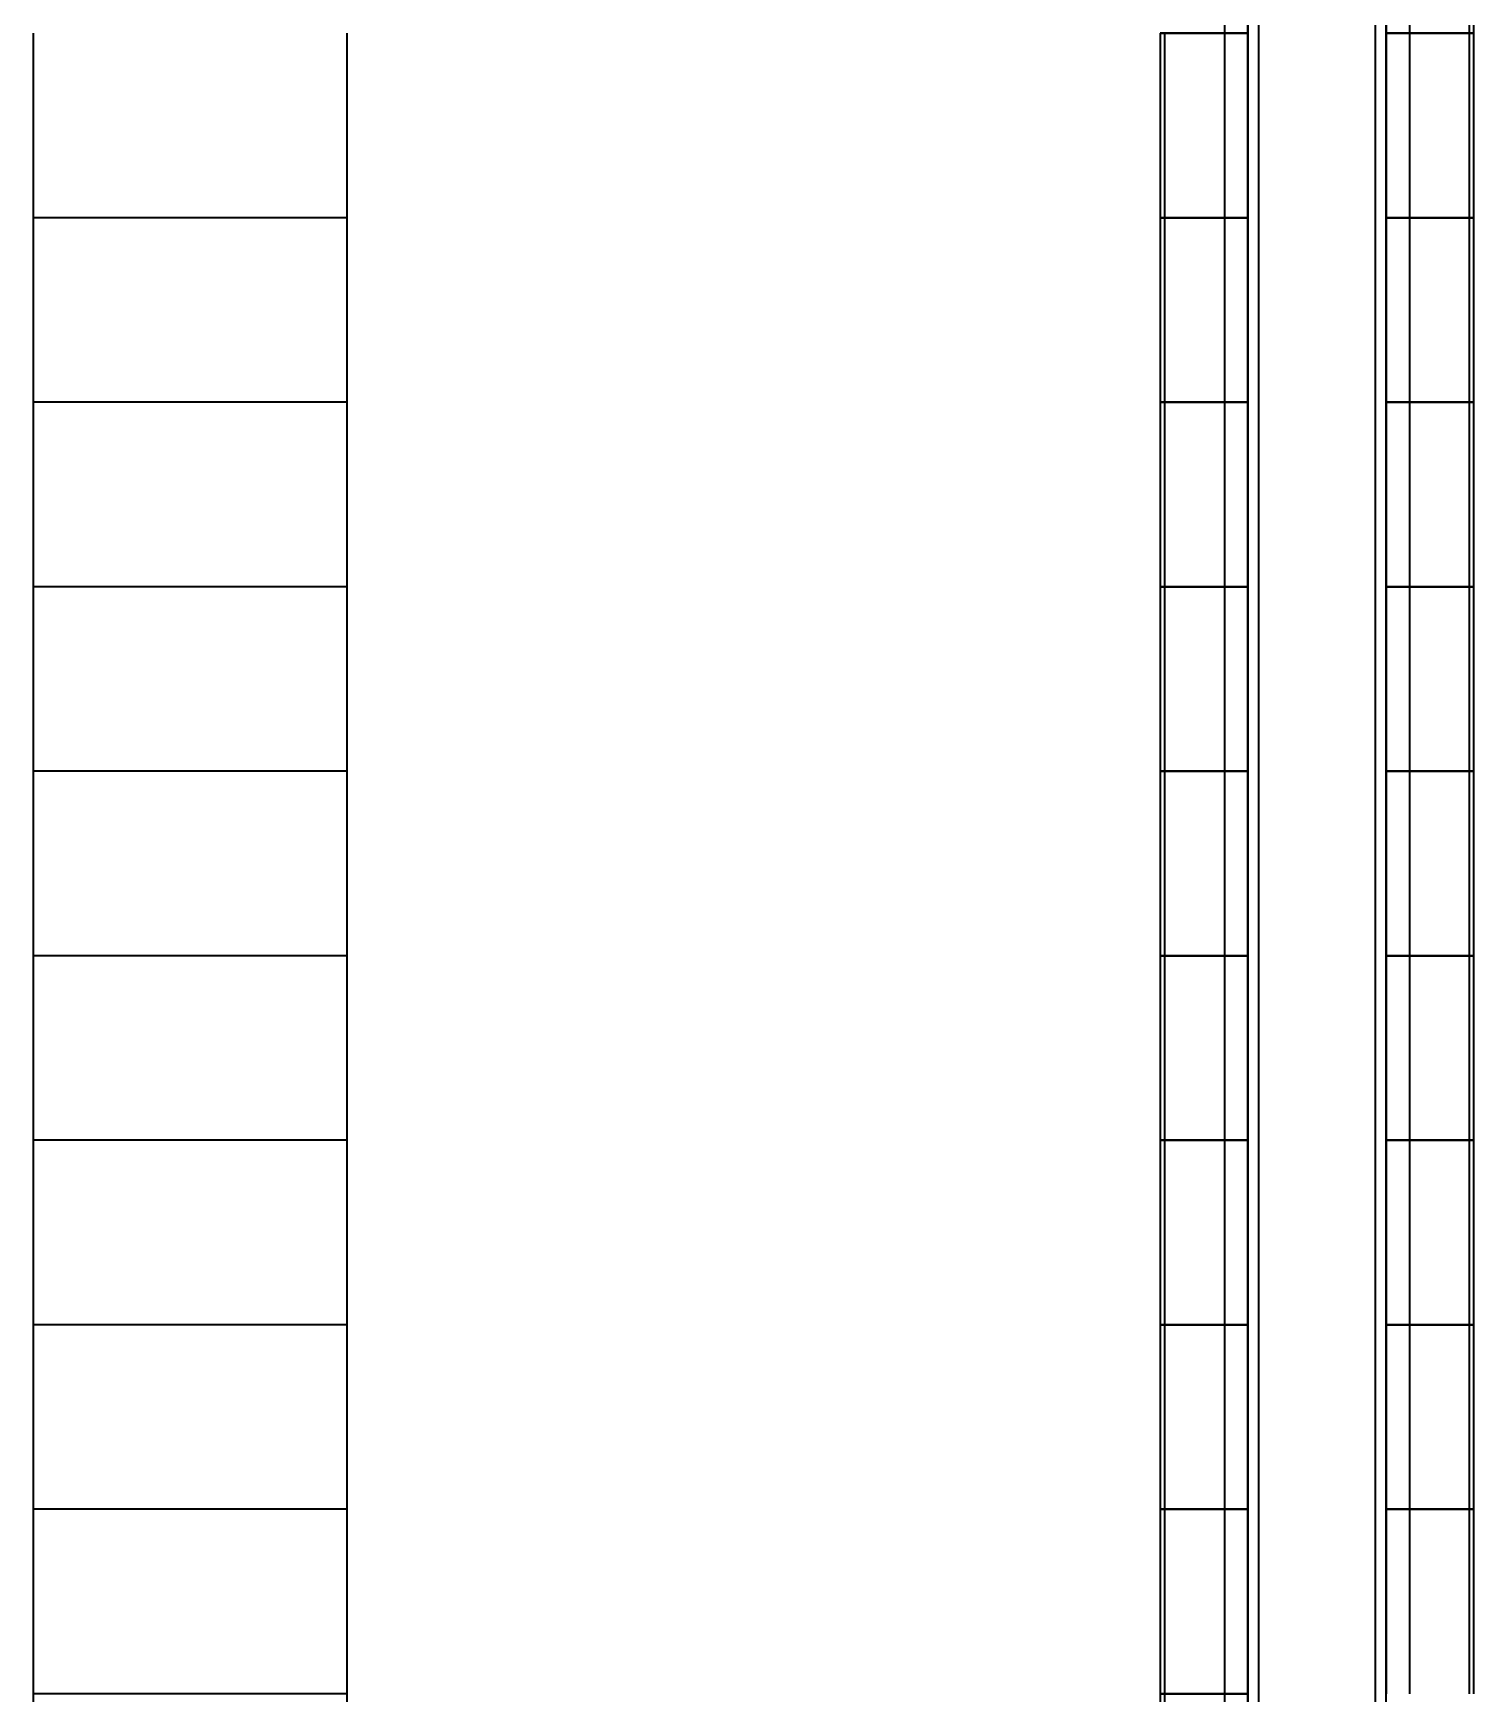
# Model space of a CAD drawing. Header units: millimetres. Extents: x 460 to 1241, y 241 to 3281.
# Drawn here: x 460 to 1241, y 1770 to 2670 of the extents above; entities that cross this region are included whole.
import ezdxf

# ---------------------------------------------------------------- set-up
doc = ezdxf.new("R2010")
doc.units = ezdxf.units.MM
doc.layers.add('Visible Edges', color=255, linetype='Continuous', lineweight=50)

msp = doc.modelspace()

# ---------------------------------------------------------------- linework, layer by layer
at = {"layer": 'Visible Edges', "linetype": 'Continuous', "lineweight": 35}
for p, q in [((1118.46, 2897.68), (1118.46, 344.68)), ((1193.46, 344.68), (1193.46, 2897.68)), ((1124.46, 344.68), (1124.46, 2814.68)), ((1187.46, 2814.68), (1187.46, 344.68)), ((1105.71, 2770.18), (1105.71, 2670.18)), ((1118.46, 2670.18), (1118.46, 2770.18)), ((1193.46, 2770.18), (1193.46, 2670.18)), ((1206.21, 2670.18), (1206.21, 2770.18)), ((1238.46, 2770.18), (1238.46, 2670.18)), ((1240.96, 2670.18), (1240.96, 2770.18)), ((459.77, 2670.18), (459.77, 2570.18)), ((629.77, 2670.18), (629.77, 2570.18)), ((1073.46, 2670.18), (1070.96, 2670.18)), ((1070.96, 2670.18), (1070.96, 2570.18)), ((1070.96, 2670.18), (1073.46, 2670.18)), ((1073.46, 2570.18), (1073.46, 2670.18)), ((1073.46, 2670.18), (1105.71, 2670.18)), ((1105.71, 2670.18), (1073.46, 2670.18)), ((1118.46, 2670.18), (1105.71, 2670.18)), ((1105.71, 2670.18), (1105.71, 2570.18)), ((1105.71, 2670.18), (1118.46, 2670.18)), ((1118.46, 2570.18), (1118.46, 2670.18)), ((1118.46, 2670.18), (1118.46, 2670.18)), ((1118.46, 2670.18), (1118.46, 2670.18)), ((1193.46, 2670.18), (1193.46, 2570.18)), ((1206.21, 2670.18), (1193.46, 2670.18)), ((1193.46, 2670.18), (1206.21, 2670.18)), ((1206.21, 2570.18), (1206.21, 2670.18)), ((1206.21, 2670.18), (1238.46, 2670.18)), ((1238.46, 2670.18), (1206.21, 2670.18)), ((1240.96, 2670.18), (1238.46, 2670.18)), ((1238.46, 2670.18), (1238.46, 2570.18)), ((1238.46, 2670.18), (1240.96, 2670.18)), ((1240.96, 2570.18), (1240.96, 2670.18)), ((629.77, 2570.18), (459.77, 2570.18)), ((459.77, 2570.18), (459.77, 2470.18)), ((629.77, 2570.18), (459.77, 2570.18)), ((629.77, 2570.18), (629.77, 2470.18)), ((1073.46, 2570.18), (1070.96, 2570.18)), ((1070.96, 2570.18), (1070.96, 2470.18)), ((1070.96, 2570.18), (1073.46, 2570.18)), ((1073.46, 2470.18), (1073.46, 2570.18)), ((1073.46, 2570.18), (1105.71, 2570.18)), ((1105.71, 2570.18), (1073.46, 2570.18)), ((1118.46, 2570.18), (1105.71, 2570.18)), ((1105.71, 2570.18), (1105.71, 2470.18)), ((1105.71, 2570.18), (1118.46, 2570.18)), ((1118.46, 2470.18), (1118.46, 2570.18)), ((1118.46, 2570.18), (1118.46, 2570.18)), ((1118.46, 2570.18), (1118.46, 2570.18)), ((1193.46, 2570.18), (1193.46, 2470.18)), ((1206.21, 2570.18), (1193.46, 2570.18)), ((1193.46, 2570.18), (1206.21, 2570.18)), ((1206.21, 2470.18), (1206.21, 2570.18)), ((1206.21, 2570.18), (1238.46, 2570.18)), ((1238.46, 2570.18), (1206.21, 2570.18)), ((1240.96, 2570.18), (1238.46, 2570.18)), ((1238.46, 2570.18), (1238.46, 2470.18)), ((1238.46, 2570.18), (1240.96, 2570.18)), ((1240.96, 2470.18), (1240.96, 2570.18)), ((629.77, 2470.18), (459.77, 2470.18)), ((459.77, 2470.18), (459.77, 2370.18)), ((629.77, 2470.18), (459.77, 2470.18)), ((629.77, 2470.18), (629.77, 2370.18)), ((1073.46, 2470.18), (1070.96, 2470.18)), ((1070.96, 2470.18), (1070.96, 2370.18)), ((1070.96, 2470.18), (1073.46, 2470.18)), ((1073.46, 2370.18), (1073.46, 2470.18)), ((1073.46, 2470.18), (1105.71, 2470.18)), ((1105.71, 2470.18), (1073.46, 2470.18)), ((1118.46, 2470.18), (1105.71, 2470.18)), ((1105.71, 2470.18), (1105.71, 2370.18)), ((1105.71, 2470.18), (1118.46, 2470.18)), ((1118.46, 2370.18), (1118.46, 2470.18)), ((1118.46, 2470.18), (1118.46, 2470.18)), ((1118.46, 2470.18), (1118.46, 2470.18)), ((1193.46, 2470.18), (1193.46, 2370.18)), ((1206.21, 2470.18), (1193.46, 2470.18)), ((1193.46, 2470.18), (1206.21, 2470.18)), ((1206.21, 2370.18), (1206.21, 2470.18)), ((1206.21, 2470.18), (1238.46, 2470.18)), ((1238.46, 2470.18), (1206.21, 2470.18)), ((1240.96, 2470.18), (1238.46, 2470.18)), ((1238.46, 2470.18), (1238.46, 2370.18)), ((1238.46, 2470.18), (1240.96, 2470.18)), ((1240.96, 2370.18), (1240.96, 2470.18)), ((629.77, 2370.18), (459.77, 2370.18)), ((459.77, 2370.18), (459.77, 2270.18)), ((629.77, 2370.18), (459.77, 2370.18)), ((629.77, 2370.18), (629.77, 2270.18)), ((1073.46, 2370.18), (1070.96, 2370.18)), ((1070.96, 2370.18), (1070.96, 2270.18)), ((1070.96, 2370.18), (1073.46, 2370.18)), ((1073.46, 2270.18), (1073.46, 2370.18)), ((1073.46, 2370.18), (1105.71, 2370.18)), ((1105.71, 2370.18), (1073.46, 2370.18)), ((1118.46, 2370.18), (1105.71, 2370.18)), ((1105.71, 2370.18), (1105.71, 2270.18)), ((1105.71, 2370.18), (1118.46, 2370.18)), ((1118.46, 2270.18), (1118.46, 2370.18)), ((1118.46, 2370.18), (1118.46, 2370.18)), ((1118.46, 2370.18), (1118.46, 2370.18)), ((1193.46, 2370.18), (1193.46, 2270.18)), ((1206.21, 2370.18), (1193.46, 2370.18)), ((1193.46, 2370.18), (1206.21, 2370.18)), ((1206.21, 2270.18), (1206.21, 2370.18)), ((1206.21, 2370.18), (1238.46, 2370.18)), ((1238.46, 2370.18), (1206.21, 2370.18)), ((1240.96, 2370.18), (1238.46, 2370.18)), ((1238.46, 2370.18), (1238.46, 2270.18)), ((1238.46, 2370.18), (1240.96, 2370.18)), ((1240.96, 2270.18), (1240.96, 2370.18)), ((629.77, 2270.18), (459.77, 2270.18)), ((459.77, 2270.18), (459.77, 2170.18)), ((629.77, 2270.18), (459.77, 2270.18)), ((629.77, 2270.18), (629.77, 2170.18)), ((1073.46, 2270.18), (1070.96, 2270.18)), ((1070.96, 2270.18), (1070.96, 2170.18)), ((1070.96, 2270.18), (1073.46, 2270.18)), ((1073.46, 2170.18), (1073.46, 2270.18)), ((1073.46, 2270.18), (1105.71, 2270.18)), ((1105.71, 2270.18), (1073.46, 2270.18)), ((1118.46, 2270.18), (1105.71, 2270.18)), ((1105.71, 2270.18), (1105.71, 2170.18)), ((1105.71, 2270.18), (1118.46, 2270.18)), ((1118.46, 2170.18), (1118.46, 2270.18)), ((1118.46, 2270.18), (1118.46, 2270.18)), ((1118.46, 2270.18), (1118.46, 2270.18)), ((1193.46, 2270.18), (1193.46, 2170.18)), ((1206.21, 2270.18), (1193.46, 2270.18)), ((1193.46, 2270.18), (1206.21, 2270.18)), ((1206.21, 2170.18), (1206.21, 2270.18)), ((1206.21, 2270.18), (1238.46, 2270.18)), ((1238.46, 2270.18), (1206.21, 2270.18)), ((1240.96, 2270.18), (1238.46, 2270.18)), ((1238.46, 2270.18), (1238.46, 2170.18)), ((1238.46, 2270.18), (1240.96, 2270.18)), ((1240.96, 2170.18), (1240.96, 2270.18)), ((629.77, 2170.18), (459.77, 2170.18)), ((459.77, 2170.18), (459.77, 2070.18)), ((629.77, 2170.18), (459.77, 2170.18)), ((629.77, 2170.18), (629.77, 2070.18)), ((1073.46, 2170.18), (1070.96, 2170.18)), ((1070.96, 2170.18), (1070.96, 2070.18)), ((1070.96, 2170.18), (1073.46, 2170.18)), ((1073.46, 2070.18), (1073.46, 2170.18)), ((1073.46, 2170.18), (1105.71, 2170.18)), ((1105.71, 2170.18), (1073.46, 2170.18)), ((1118.46, 2170.18), (1105.71, 2170.18)), ((1105.71, 2170.18), (1105.71, 2070.18)), ((1105.71, 2170.18), (1118.46, 2170.18)), ((1118.46, 2070.18), (1118.46, 2170.18)), ((1118.46, 2170.18), (1118.46, 2170.18)), ((1118.46, 2170.18), (1118.46, 2170.18)), ((1193.46, 2170.18), (1193.46, 2070.18)), ((1206.21, 2170.18), (1193.46, 2170.18)), ((1193.46, 2170.18), (1206.21, 2170.18)), ((1206.21, 2070.18), (1206.21, 2170.18)), ((1206.21, 2170.18), (1238.46, 2170.18)), ((1238.46, 2170.18), (1206.21, 2170.18)), ((1240.96, 2170.18), (1238.46, 2170.18)), ((1238.46, 2170.18), (1238.46, 2070.18)), ((1238.46, 2170.18), (1240.96, 2170.18)), ((1240.96, 2070.18), (1240.96, 2170.18)), ((629.77, 2070.18), (459.77, 2070.18)), ((459.77, 2070.18), (459.77, 1970.18)), ((629.77, 2070.18), (459.77, 2070.18)), ((629.77, 2070.18), (629.77, 1970.18)), ((1073.46, 2070.18), (1070.96, 2070.18)), ((1070.96, 2070.18), (1070.96, 1970.18)), ((1070.96, 2070.18), (1073.46, 2070.18)), ((1073.46, 1970.18), (1073.46, 2070.18)), ((1073.46, 2070.18), (1105.71, 2070.18)), ((1105.71, 2070.18), (1073.46, 2070.18)), ((1118.46, 2070.18), (1105.71, 2070.18)), ((1105.71, 2070.18), (1105.71, 1970.18)), ((1105.71, 2070.18), (1118.46, 2070.18)), ((1118.46, 1970.18), (1118.46, 2070.18)), ((1118.46, 2070.18), (1118.46, 2070.18)), ((1118.46, 2070.18), (1118.46, 2070.18)), ((1193.46, 2070.18), (1193.46, 1970.18)), ((1206.21, 2070.18), (1193.46, 2070.18)), ((1193.46, 2070.18), (1206.21, 2070.18)), ((1206.21, 1970.18), (1206.21, 2070.18)), ((1206.21, 2070.18), (1238.46, 2070.18)), ((1238.46, 2070.18), (1206.21, 2070.18)), ((1240.96, 2070.18), (1238.46, 2070.18)), ((1238.46, 2070.18), (1238.46, 1970.18)), ((1238.46, 2070.18), (1240.96, 2070.18)), ((1240.96, 1970.18), (1240.96, 2070.18)), ((629.77, 1970.18), (459.77, 1970.18)), ((459.77, 1970.18), (459.77, 1870.18)), ((629.77, 1970.18), (459.77, 1970.18)), ((629.77, 1970.18), (629.77, 1870.18)), ((1073.46, 1970.18), (1070.96, 1970.18)), ((1070.96, 1970.18), (1070.96, 1870.18)), ((1070.96, 1970.18), (1073.46, 1970.18)), ((1073.46, 1870.18), (1073.46, 1970.18)), ((1073.46, 1970.18), (1105.71, 1970.18)), ((1105.71, 1970.18), (1073.46, 1970.18)), ((1118.46, 1970.18), (1105.71, 1970.18)), ((1105.71, 1970.18), (1105.71, 1870.18)), ((1105.71, 1970.18), (1118.46, 1970.18)), ((1118.46, 1870.18), (1118.46, 1970.18)), ((1118.46, 1970.18), (1118.46, 1970.18)), ((1118.46, 1970.18), (1118.46, 1970.18)), ((1193.46, 1970.18), (1193.46, 1870.18)), ((1206.21, 1970.18), (1193.46, 1970.18)), ((1193.46, 1970.18), (1206.21, 1970.18)), ((1206.21, 1870.18), (1206.21, 1970.18)), ((1206.21, 1970.18), (1238.46, 1970.18)), ((1238.46, 1970.18), (1206.21, 1970.18)), ((1240.96, 1970.18), (1238.46, 1970.18)), ((1238.46, 1970.18), (1238.46, 1870.18)), ((1238.46, 1970.18), (1240.96, 1970.18)), ((1240.96, 1870.18), (1240.96, 1970.18)), ((629.77, 1870.18), (459.77, 1870.18)), ((459.77, 1870.18), (459.77, 1770.18)), ((629.77, 1870.18), (459.77, 1870.18)), ((629.77, 1870.18), (629.77, 1770.18)), ((1073.46, 1870.18), (1070.96, 1870.18)), ((1070.96, 1870.18), (1070.96, 1770.18)), ((1070.96, 1870.18), (1073.46, 1870.18)), ((1073.46, 1770.18), (1073.46, 1870.18)), ((1073.46, 1870.18), (1105.71, 1870.18)), ((1105.71, 1870.18), (1073.46, 1870.18)), ((1118.46, 1870.18), (1105.71, 1870.18)), ((1105.71, 1870.18), (1105.71, 1770.18)), ((1105.71, 1870.18), (1118.46, 1870.18)), ((1118.46, 1770.18), (1118.46, 1870.18)), ((1118.46, 1870.18), (1118.46, 1870.18)), ((1118.46, 1870.18), (1118.46, 1870.18)), ((1193.46, 1870.18), (1193.46, 1770.18)), ((1206.21, 1870.18), (1193.46, 1870.18)), ((1193.46, 1870.18), (1206.21, 1870.18)), ((1206.21, 1770.18), (1206.21, 1870.18)), ((1206.21, 1870.18), (1238.46, 1870.18)), ((1238.46, 1870.18), (1206.21, 1870.18)), ((1240.96, 1870.18), (1238.46, 1870.18)), ((1238.46, 1870.18), (1238.46, 1770.18)), ((1238.46, 1870.18), (1240.96, 1870.18)), ((1240.96, 1770.18), (1240.96, 1870.18)), ((629.77, 1770.18), (459.77, 1770.18)), ((459.77, 1770.18), (459.77, 1670.18)), ((629.77, 1770.18), (459.77, 1770.18)), ((629.77, 1770.18), (629.77, 1670.18)), ((1073.46, 1770.18), (1070.96, 1770.18)), ((1070.96, 1770.18), (1070.96, 1670.18)), ((1070.96, 1770.18), (1073.46, 1770.18)), ((1073.46, 1670.18), (1073.46, 1770.18)), ((1073.46, 1770.18), (1105.71, 1770.18)), ((1105.71, 1770.18), (1073.46, 1770.18)), ((1118.46, 1770.18), (1105.71, 1770.18)), ((1105.71, 1770.18), (1105.71, 1670.18)), ((1105.71, 1770.18), (1118.46, 1770.18)), ((1118.46, 1670.18), (1118.46, 1770.18)), ((1118.46, 1770.18), (1118.46, 1770.18)), ((1118.46, 1770.18), (1118.46, 1770.18))]:
    msp.add_line(p, q, dxfattribs=at).dxf.unprotected_set("ltscale", 0)

doc.saveas('drawing.dxf')
